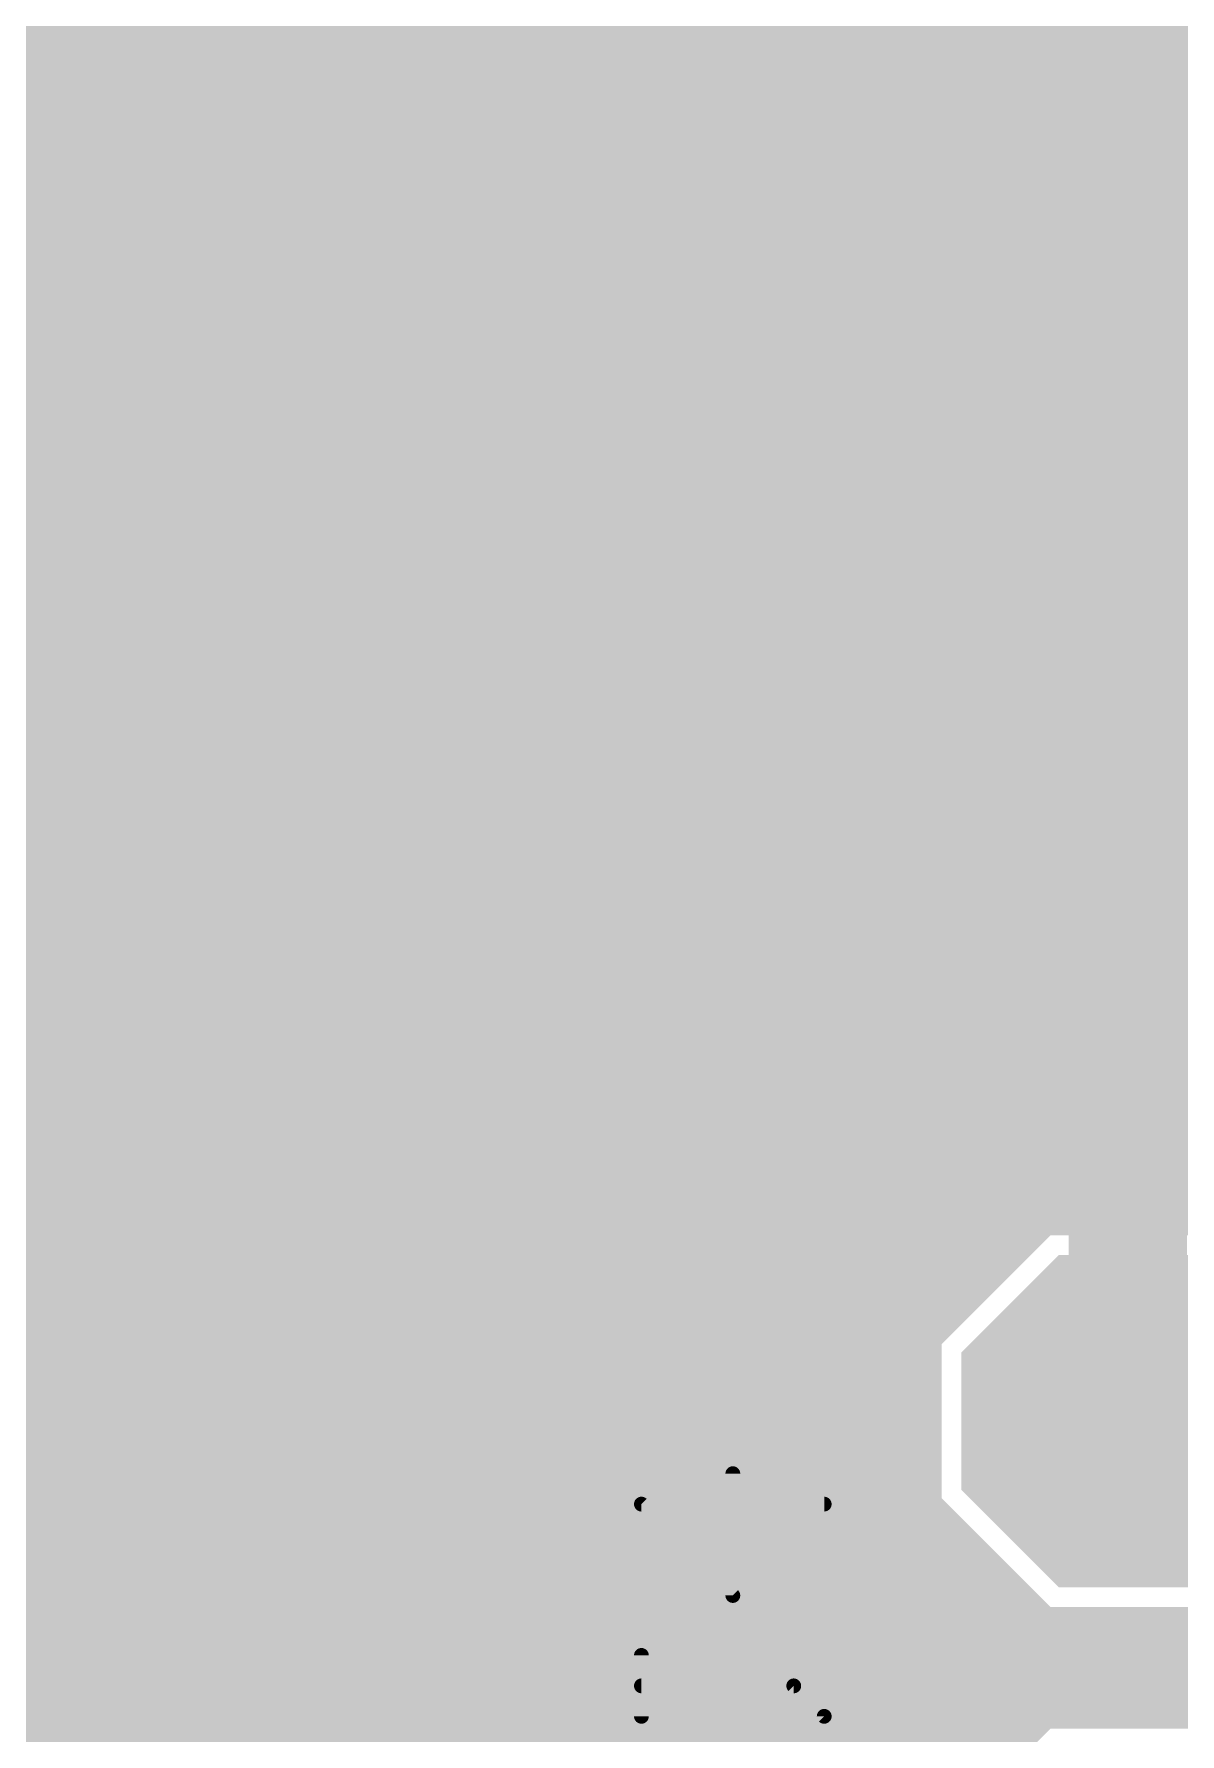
# Model space of a CAD drawing. Extents: x -0.2 to 42.2, y -0.3 to 59.1.
# Drawn here: x 10.88 to 16.78, y 10.96 to 19.71 of the extents above; entities that cross this region are included whole.
import ezdxf

# ---------------------------------------------------------------- set-up
doc = ezdxf.new("R2010")
doc.units = 0
for name, color, linetype in [('1', 22, 'CONTINUOUS'), ('16', 175, 'CONTINUOUS'), ('17', 82, 'CONTINUOUS'), ('18', 82, 'CONTINUOUS'), ('21', 253, 'CONTINUOUS'), ('25', 253, 'CONTINUOUS'), ('29', 253, 'CONTINUOUS'), ('30', 253, 'CONTINUOUS')]:
    doc.layers.add(name, color=color, linetype=linetype)

# ---------------------------------------------------------------- blocks, each defined once
blk = doc.blocks.new('RECT')
blk.add_solid([(-0.5, -0.5), (0.5, -0.5), (-0.5, 0.5), (0.5, 0.5)])
blk = doc.blocks.new('OCTAGONP')
at = {"const_width": 0.5}
blk.add_lwpolyline([(-0.25, -0.1036), (-0.25, 0.1036), (-0.1036, 0.25), (0.1036, 0.25), (0.25, 0.1036), (0.25, -0.1036), (0.1036, -0.25), (-0.1036, -0.25), (-0.25, -0.1036), (-0.25, 0.1036)], dxfattribs=at)
blk = doc.blocks.new('ROUNDV')
at = {"const_width": 0.5}
blk.add_lwpolyline([(0, -0.25, 1), (0, 0.25, 1), (0, -0.25)], format="xyb", dxfattribs=at)

msp = doc.modelspace()

# ---------------------------------------------------------------- linework, layer by layer
at = {"layer": '1'}
for points, const_width in [([(13.0299, 19.7712), (13.0299, 21.3268)], 0.4064), ([(16.4338, 20.6555), (16.4338, 15.5346)], 0.4064), ([(13.0299, 19.9136), (16.4338, 19.9136)], 0.4064), ([(12.7918, 19.5331), (13.0299, 19.7712)], 0.4064), ([(7.5844, 19.5072), (16.4338, 19.5072)], 0.4064), ([(10.2202, 19.5331), (12.7918, 19.5331)], 0.4064), ([(7.0612, 19.1008), (16.4338, 19.1008)], 0.4064), ([(7.0612, 18.6944), (16.4338, 18.6944)], 0.4064), ([(11.2933, 18.3014), (9.6567, 18.3014)], 0.4064), ([(11.5314, 18.0633), (11.2933, 18.3014)], 0.4064), ([(11.3067, 18.288), (16.4338, 18.288)], 0.4064), ([(11.5314, 16.2267), (11.5314, 18.0633)], 0.4064), ([(11.5314, 17.8816), (16.4338, 17.8816)], 0.4064), ([(11.5314, 17.4752), (16.4338, 17.4752)], 0.4064), ([(11.5314, 17.0688), (16.4338, 17.0688)], 0.4064), ([(11.5314, 16.6624), (16.4338, 16.6624)], 0.4064), ([(11.5314, 16.256), (16.4338, 16.256)], 0.4064), ([(11.2933, 15.9886), (11.5314, 16.2267)], 0.4064), ([(11.1862, 14.4914), (11.1862, 15.9886)], 0.4064), ([(11.1862, 15.9886), (11.2933, 15.9886)], 0.4064), ([(11.1862, 15.8496), (16.4338, 15.8496)], 0.4064), ([(16.4338, 15.5346), (15.9071, 15.0079)], 0.4064), ([(11.1862, 15.4432), (16.3424, 15.4432)], 0.4064), ([(16.51, 14.605), (17.145, 15.24)], 0.6096), ([(11.1862, 15.0368), (15.936, 15.0368)], 0.4064), ([(15.9071, 15.0079), (15.7988, 14.7465)], 0.4064), ([(15.7988, 14.7465), (15.7988, 13.4999)], 0.4064), ([(16.51, 12.57), (16.51, 14.605)], 0.6096), ([(11.1862, 14.6304), (15.7988, 14.6304)], 0.4064), ([(11.2933, 14.4914), (11.1862, 14.4914)], 0.4064), ([(11.5314, 14.2533), (11.2933, 14.4914)], 0.4064), ([(11.5314, 12.4167), (11.5314, 14.2533)], 0.4064), ([(11.5314, 14.224), (15.7988, 14.224)], 0.4064), ([(11.5314, 13.8176), (15.7988, 13.8176)], 0.4064), ([(15.7988, 13.4999), (15.3496, 13.0507)], 0.4064), ([(11.5314, 13.4112), (15.7102, 13.4112)], 0.4064), ([(15.3496, 13.0507), (15.3496, 12.0893)], 0.4064), ([(11.5314, 13.0048), (15.3496, 13.0048)], 0.4064), ([(16.51, 12.57), (19.05, 12.57)], 0.6096), ([(11.5314, 12.5984), (15.3496, 12.5984)], 0.4064), ([(11.2933, 12.1786), (11.5314, 12.4167)], 0.4064), ([(9.6567, 12.1786), (11.2933, 12.1786)], 0.4064), ([(11.3067, 12.192), (15.3496, 12.192)], 0.4064), ([(15.3496, 12.0893), (16.0293, 11.4096)], 0.4064), ([(7.2646, 11.7856), (15.6533, 11.7856)], 0.4064), ([(17.2632, 11.6483), (16.8053, 11.1904)], 0.4064), ([(7.2646, 11.3792), (16.9941, 11.3792)], 0.4064), ([(16.0293, 11.4096), (16.9907, 11.4096)], 0.4064), ([(16.0293, 11.1904), (15.3496, 10.5107)], 0.4064), ([(16.8053, 11.1904), (16.0293, 11.1904)], 0.4064), ([(7.2646, 10.9728), (15.8117, 10.9728)], 0.4064)]:
    msp.add_lwpolyline(points, dxfattribs=dict(at, const_width=const_width))
for points, const_width in [([(13.1017, 19.6993, 1), (12.9581, 19.843)], 0.2032), ([(12.9283, 19.7712, 1), (13.1315, 19.7712)], 0.2032), ([(12.72, 19.6049, 1), (12.8637, 19.4613)], 0.2032), ([(12.7918, 19.4315, 1), (12.7918, 19.6347)], 0.2032), ([(16.4338, 19.4056, 1), (16.4338, 19.6088)], 0.2032), ([(16.4338, 18.9992, 1), (16.4338, 19.2024)], 0.2032), ([(16.4338, 18.5928, 1), (16.4338, 18.796)], 0.2032), ([(11.3652, 18.3732, 1), (11.2215, 18.2296)], 0.2032), ([(11.3067, 18.3896, 1), (11.3067, 18.1864)], 0.2032), ([(11.2933, 18.1998, 1), (11.2933, 18.403)], 0.2032), ([(16.4338, 18.1864, 1), (16.4338, 18.3896)], 0.2032), ([(11.633, 18.0633, 1), (11.4298, 18.0633)], 0.2032), ([(11.4596, 17.9915, 1), (11.6032, 18.1352)], 0.2032), ([(11.5314, 17.9832, 1), (11.5314, 17.78)], 0.2032), ([(16.4338, 17.78, 1), (16.4338, 17.9832)], 0.2032), ([(11.5314, 17.5768, 1), (11.5314, 17.3736)], 0.2032), ([(16.4338, 17.3736, 1), (16.4338, 17.5768)], 0.2032), ([(11.5314, 17.1704, 1), (11.5314, 16.9672)], 0.2032), ([(16.4338, 16.9672, 1), (16.4338, 17.1704)], 0.2032), ([(11.5314, 16.764, 1), (11.5314, 16.5608)], 0.2032), ([(16.4338, 16.5608, 1), (16.4338, 16.764)], 0.2032), ([(11.5314, 16.3576, 1), (11.5314, 16.1544)], 0.2032), ([(16.4338, 16.1544, 1), (16.4338, 16.3576)], 0.2032), ([(11.6032, 16.1548, 1), (11.4596, 16.2985)], 0.2032), ([(11.4298, 16.2267, 1), (11.633, 16.2267)], 0.2032), ([(11.2878, 15.9886, 1), (11.0846, 15.9886)], 0.2032), ([(11.1862, 16.0902, 1), (11.1862, 15.887)], 0.2032), ([(11.2933, 15.887, 1), (11.2933, 16.0902)], 0.2032), ([(11.2215, 16.0604, 1), (11.3652, 15.9168)], 0.2032), ([(11.1862, 15.9512, 1), (11.1862, 15.748)], 0.2032), ([(16.4338, 15.748, 1), (16.4338, 15.9512)], 0.2032), ([(16.5056, 15.4627, 1), (16.362, 15.6064)], 0.2032), ([(11.1862, 15.5448, 1), (11.1862, 15.3416)], 0.2032), ([(16.3322, 15.5346, 1), (16.5354, 15.5346)], 0.2032), ([(16.3424, 15.3416, 1), (16.3424, 15.5448)], 0.2032), ([(11.1862, 15.1384, 1), (11.1862, 14.9352)], 0.2032), ([(15.936, 14.9352, 1), (15.936, 15.1384)], 0.2032), ([(15.8352, 15.0797, 1), (15.9789, 14.936)], 0.2032), ([(16.0009, 14.969, 1), (15.8132, 15.0467)], 0.2032), ([(15.9004, 14.7465, 1), (15.6972, 14.7465)], 0.2032), ([(15.7049, 14.7853, 1), (15.8927, 14.7076)], 0.2032), ([(16.6624, 14.605, 1), (16.3576, 14.605)], 0.3048), ([(11.1862, 14.732, 1), (11.1862, 14.5288)], 0.2032), ([(15.7988, 14.5288, 1), (15.7988, 14.732)], 0.2032), ([(16.4022, 14.7128, 1), (16.6178, 14.4972)], 0.3048), ([(11.1862, 14.593, 1), (11.1862, 14.3898)], 0.2032), ([(11.3652, 14.5632, 1), (11.2215, 14.4196)], 0.2032), ([(11.2933, 14.3898, 1), (11.2933, 14.593)], 0.2032), ([(11.0846, 14.4914, 1), (11.2878, 14.4914)], 0.2032), ([(11.633, 14.2533, 1), (11.4298, 14.2533)], 0.2032), ([(11.5314, 14.3256, 1), (11.5314, 14.1224)], 0.2032), ([(11.4596, 14.1815, 1), (11.6032, 14.3252)], 0.2032), ([(15.7988, 14.1224, 1), (15.7988, 14.3256)], 0.2032), ([(11.5314, 13.9192, 1), (11.5314, 13.716)], 0.2032), ([(15.7988, 13.716, 1), (15.7988, 13.9192)], 0.2032), ([(15.8706, 13.428, 1), (15.727, 13.5717)], 0.2032), ([(11.5314, 13.5128, 1), (11.5314, 13.3096)], 0.2032), ([(15.6972, 13.4999, 1), (15.9004, 13.4999)], 0.2032), ([(15.7102, 13.3096, 1), (15.7102, 13.5128)], 0.2032), ([(15.4512, 13.0507, 1), (15.248, 13.0507)], 0.2032), ([(15.2778, 13.1225, 1), (15.4214, 12.9788)], 0.2032), ([(11.5314, 13.1064, 1), (11.5314, 12.9032)], 0.2032), ([(15.3496, 12.9032, 1), (15.3496, 13.1064)], 0.2032), ([(16.51, 12.7224, 1), (16.51, 12.4176)], 0.3048), ([(11.5314, 12.7, 1), (11.5314, 12.4968)], 0.2032), ([(15.3496, 12.4968, 1), (15.3496, 12.7)], 0.2032), ([(16.3576, 12.57, 1), (16.6624, 12.57)], 0.3048), ([(11.6032, 12.3448, 1), (11.4596, 12.4885)], 0.2032), ([(11.4298, 12.4167, 1), (11.633, 12.4167)], 0.2032), ([(11.2215, 12.2504, 1), (11.3652, 12.1068)], 0.2032), ([(11.3067, 12.2936, 1), (11.3067, 12.0904)], 0.2032), ([(11.2933, 12.077, 1), (11.2933, 12.2802)], 0.2032), ([(15.3496, 12.0904, 1), (15.3496, 12.2936)], 0.2032), ([(15.4214, 12.1612, 1), (15.2778, 12.0175)], 0.2032), ([(15.248, 12.0893, 1), (15.4512, 12.0893)], 0.2032), ([(15.6533, 11.684, 1), (15.6533, 11.8872)], 0.2032), ([(16.0293, 11.5112, 1), (16.0293, 11.308)], 0.2032), ([(15.9575, 11.3378, 1), (16.1012, 11.4814)], 0.2032), ([(16.0293, 11.292, 1), (16.0293, 11.0888)], 0.2032), ([(16.1012, 11.1186, 1), (15.9575, 11.2622)], 0.2032), ([(16.8053, 11.0888, 1), (16.8053, 11.292)], 0.2032), ([(16.7335, 11.2622, 1), (16.8771, 11.1186)], 0.2032), ([(15.8117, 10.8712, 1), (15.8117, 11.0744)], 0.2032)]:
    msp.add_lwpolyline(points, format="xyb", dxfattribs=dict(at, const_width=const_width))
at = {"layer": '16', "const_width": 0.4064}
for points in [[(1.4224, 19.9136), (40.5776, 19.9136)], [(1.4224, 19.5072), (40.5776, 19.5072)], [(1.4224, 19.1008), (40.5776, 19.1008)], [(1.4224, 18.6944), (40.5776, 18.6944)], [(1.4224, 18.288), (40.5776, 18.288)], [(1.4224, 17.8816), (40.5776, 17.8816)], [(1.4224, 17.4752), (40.5776, 17.4752)], [(1.4224, 17.0688), (40.5776, 17.0688)], [(6.0526, 16.6624), (40.5776, 16.6624)], [(6.2972, 16.256), (40.5776, 16.256)], [(6.3594, 15.8496), (40.5776, 15.8496)], [(6.2761, 15.4432), (40.5776, 15.4432)], [(6.0019, 15.0368), (40.5776, 15.0368)], [(1.4224, 14.6304), (40.5776, 14.6304)], [(5.9511, 14.224), (40.5776, 14.224)], [(6.2551, 13.8176), (40.5776, 13.8176)], [(16.0293, 13.7304), (15.3496, 13.0507)], [(16.9907, 13.7304), (16.0293, 13.7304)], [(6.3594, 13.4112), (15.7102, 13.4112)], [(15.3496, 13.0507), (15.3496, 12.0893)], [(6.3182, 13.0048), (15.3496, 13.0048)], [(6.1035, 12.5984), (15.3496, 12.5984)], [(5.4718, 12.192), (15.3496, 12.192)], [(15.3496, 12.0893), (16.0293, 11.4096)], [(1.4224, 11.7856), (15.6533, 11.7856)], [(1.4224, 11.3792), (40.5776, 11.3792)], [(16.0293, 11.4096), (16.9907, 11.4096)], [(16.0293, 11.1904), (15.3496, 10.5107)], [(16.9907, 11.1904), (16.0293, 11.1904)], [(1.4224, 10.9728), (15.8117, 10.9728)]]:
    msp.add_lwpolyline(points, dxfattribs=at)
at = {"layer": '16', "const_width": 0.2032}
for points in [[(16.0293, 13.832, 1), (16.0293, 13.6288)], [(16.1012, 13.6586, 1), (15.9575, 13.8022)], [(15.7102, 13.3096, 1), (15.7102, 13.5128)], [(15.4512, 13.0507, 1), (15.248, 13.0507)], [(15.2778, 13.1225, 1), (15.4214, 12.9788)], [(15.3496, 12.9032, 1), (15.3496, 13.1064)], [(15.3496, 12.4968, 1), (15.3496, 12.7)], [(15.3496, 12.0904, 1), (15.3496, 12.2936)], [(15.4214, 12.1612, 1), (15.2778, 12.0175)], [(15.248, 12.0893, 1), (15.4512, 12.0893)], [(15.6533, 11.684, 1), (15.6533, 11.8872)], [(16.0293, 11.5112, 1), (16.0293, 11.308)], [(15.9575, 11.3378, 1), (16.1012, 11.4814)], [(16.0293, 11.292, 1), (16.0293, 11.0888)], [(16.1012, 11.1186, 1), (15.9575, 11.2622)], [(15.8117, 10.8712, 1), (15.8117, 11.0744)]]:
    msp.add_lwpolyline(points, format="xyb", dxfattribs=at)
at = {"layer": '21', "const_width": 0.2032}
for points in [[(12.827, 19.583), (12.827, 26.137)], [(16.383, 26.137), (16.383, 19.583)], [(16.383, 19.583), (12.827, 19.583)], [(15.355, 6.091), (15.355, 13.969)], [(15.355, 13.969), (20.205, 13.969)]]:
    msp.add_lwpolyline(points, dxfattribs=at)
at = {"layer": '21', "const_width": 0.1016}
for points in [[(12.827, 19.6338, 1), (12.827, 19.5322)], [(12.7762, 19.583, 1), (12.8778, 19.583)], [(16.3322, 19.583, 1), (16.4338, 19.583)], [(16.383, 19.5322, 1), (16.383, 19.6338)], [(15.4058, 13.969, 1), (15.3042, 13.969)], [(15.355, 14.0198, 1), (15.355, 13.9182)]]:
    msp.add_lwpolyline(points, format="xyb", dxfattribs=at)
at = {"layer": '25', "const_width": 0.0762}
for points in [[(14.4776, 11.6726), (14.4776, 12.2996)], [(14.9479, 12.1429), (14.0073, 12.1429)], [(14.0073, 12.1429), (14.4776, 11.6726)], [(14.0073, 11.0506), (14.0073, 11.3641)], [(14.7911, 11.2074), (14.0073, 11.2074)], [(14.9479, 11.0506), (14.7911, 11.2074)], [(14.9479, 10.8938), (14.9479, 11.0506)]]:
    msp.add_lwpolyline(points, dxfattribs=at)
at = {"layer": '25', "const_width": 0.0381}
for points in [[(14.4967, 12.2996, 1), (14.4586, 12.2996)], [(14.0208, 12.1564, 1), (13.9938, 12.1294)], [(14.0073, 12.1619, 1), (14.0073, 12.1238)], [(14.9479, 12.1238, 1), (14.9479, 12.1619)], [(14.4586, 11.6726, 1), (14.4967, 11.6726)], [(14.4641, 11.6591, 1), (14.4911, 11.6861)], [(14.0263, 11.3641, 1), (13.9882, 11.3641)], [(14.0073, 11.2264, 1), (14.0073, 11.1883)], [(14.8046, 11.2208, 1), (14.7777, 11.1939)], [(14.7911, 11.1883, 1), (14.7911, 11.2264)], [(13.9882, 11.0506, 1), (14.0263, 11.0506)], [(14.967, 11.0506, 1), (14.9289, 11.0506)], [(14.9344, 11.0371, 1), (14.9614, 11.0641)]]:
    msp.add_lwpolyline(points, format="xyb", dxfattribs=at)

# ---------------------------------------------------------------- block references
at = {"layer": '1', "xscale": 1.3, "yscale": 1.5, "rotation": 180}
for p in [(10.475, 17.145), (10.475, 13.335)]:
    msp.add_blockref('RECT', p, dxfattribs=at)
at = {"layer": '17', "xscale": 1.508, "yscale": 1.508, "rotation": 90}
msp.add_blockref('OCTAGONP', (16.51, 12.57), dxfattribs=at)
msp.add_blockref('OCTAGONP', (16.51, 12.57), dxfattribs=at)
at = {"layer": '18', "xscale": 1.0064, "yscale": 1.0064}
for p in [(14.605, 17.78), (14.605, 17.78), (12.7, 12.065), (12.7, 12.065)]:
    msp.add_blockref('ROUNDV', p, dxfattribs=at)
at = {"layer": '29', "xscale": 1.2096, "yscale": 1.2096}
for p in [(14.605, 17.78), (12.7, 12.065)]:
    msp.add_blockref('ROUNDV', p, dxfattribs=at)
at = {"layer": '29'}
for name, p, xscale, yscale, rotation in [('RECT', (10.475, 17.145), 1.5032, 1.7032, 180), ('RECT', (10.475, 13.335), 1.5032, 1.7032, 180), ('OCTAGONP', (16.51, 12.57), 1.7112, 1.7112, 90)]:
    msp.add_blockref(name, p, dxfattribs=dict(at, xscale=xscale, yscale=yscale, rotation=rotation))
at = {"layer": '30', "xscale": 1.2096, "yscale": 1.2096}
for p in [(14.605, 17.78), (12.7, 12.065)]:
    msp.add_blockref('ROUNDV', p, dxfattribs=at)
at = {"layer": '30', "xscale": 1.7112, "yscale": 1.7112, "rotation": 90}
msp.add_blockref('OCTAGONP', (16.51, 12.57), dxfattribs=at)

doc.saveas('drawing.dxf')
